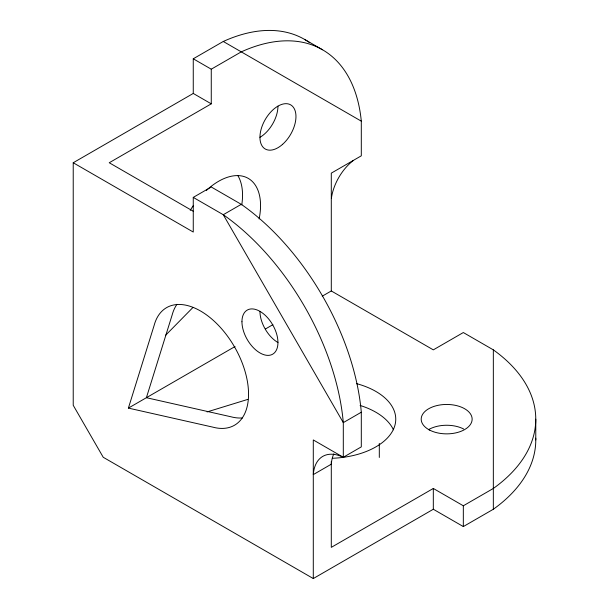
<?xml version="1.0" encoding="UTF-8"?>
<svg xmlns="http://www.w3.org/2000/svg" width="609" height="609" viewBox="0 0 609 609"><rect width="100%" height="100%" fill="white"/><g stroke="black" fill="none" stroke-linecap="round" stroke-linejoin="round"><path stroke-width="0.91" d="M322.245 296.18L331.296 290.957L331.296 173.139L361.304 155.82L361.304 121.168A190.967 110.259 -60 0 0 241.271 51.864L211.262 69.19L193.259 58.791L193.259 93.443L73.225 162.748L73.225 405.297L103.233 457.275L313.292 578.55L433.319 509.253L463.327 526.572L493.336 509.253A190.967 110.259 0 0 0 535.753 438.168M128.392 408.099L154.161 325.32A67.903 39.204 60 0 1 234.488 346.841A67.903 39.204 60 0 1 212.967 427.168L128.392 408.099L235.066 346.513M165.656 335.216L192.886 307.537M193.259 58.791L223.267 41.473A190.967 110.259 -60 0 1 309.753 42.752M211.262 69.19L211.262 103.842L109.232 162.748L193.16 211.201M73.225 162.748L193.259 232.044L193.259 197.392L211.262 187.001L241.271 204.327A190.967 110.259 60 0 1 361.304 412.224L361.304 446.877L343.301 457.275A46.322 26.743 60 0 0 313.292 474.601L331.296 464.203A46.322 26.743 60 0 1 333.823 453.85M241.271 204.327L223.267 214.718L193.259 197.392M265.501 328.944L272.901 324.666M361.304 412.224L343.301 422.623L343.301 457.275L313.292 439.949L313.292 578.55M331.296 290.957L433.319 349.863L463.327 332.537L493.336 349.863A190.967 110.259 0 0 1 493.336 488.456L463.327 505.782L433.319 488.456L331.296 547.362L331.296 461.394M207.075 411.928L247.779 399.405M304.5 39.364L322.504 49.763M223.267 41.473L361.304 121.168M193.259 93.443L211.262 103.842M535.775 419.159L535.775 439.949M493.336 349.863L493.336 509.253M463.327 505.782L463.327 526.572M433.319 488.456L433.319 509.253M379.308 443.413L379.308 457.458M331.395 198.306A37.507 21.658 -60 0 1 353.136 160.647M360.094 405.449A67.903 39.204 0 0 1 393.437 429.802M356.562 383.632A67.903 39.204 0 0 1 394.609 426.33A67.903 39.204 0 0 1 332.506 458.272M237.875 175.636A59.416 34.302 -60 0 1 241.773 204.898M206.36 190.442A59.416 34.302 -60 0 1 247.764 178.102A59.416 34.302 -60 0 1 259.122 218.958M190.229 210.333A59.416 34.302 -60 0 1 193.228 205.735M242.549 417.919A67.903 39.204 60 0 1 230.971 416.777L146.396 397.7L172.164 314.922A67.903 39.204 60 0 1 176.96 304.325M277.955 106.133A25.464 14.7 -60 0 1 259.952 137.322M428.424 429.703A25.464 14.7 0 0 1 463.624 428.98M277.955 342.54A25.464 14.7 60 0 1 259.952 311.351M343.301 422.623L223.267 214.718A190.967 110.259 60 0 1 343.301 422.623M241.948 321.742A25.464 14.7 60 0 0 268.95 355.344A25.464 14.7 60 0 0 268.95 319.337A25.464 14.7 60 0 0 241.948 321.742M282.614 144.318A25.464 14.7 -60 0 0 290.691 104.87A25.464 14.7 -60 0 0 260.561 131.582A25.464 14.7 -60 0 0 282.614 144.318M429.733 430.137A25.464 14.7 0 0 0 471.61 422.144A25.464 14.7 0 0 0 438.686 405.198A25.464 14.7 0 0 0 429.733 430.137"/></g></svg>
